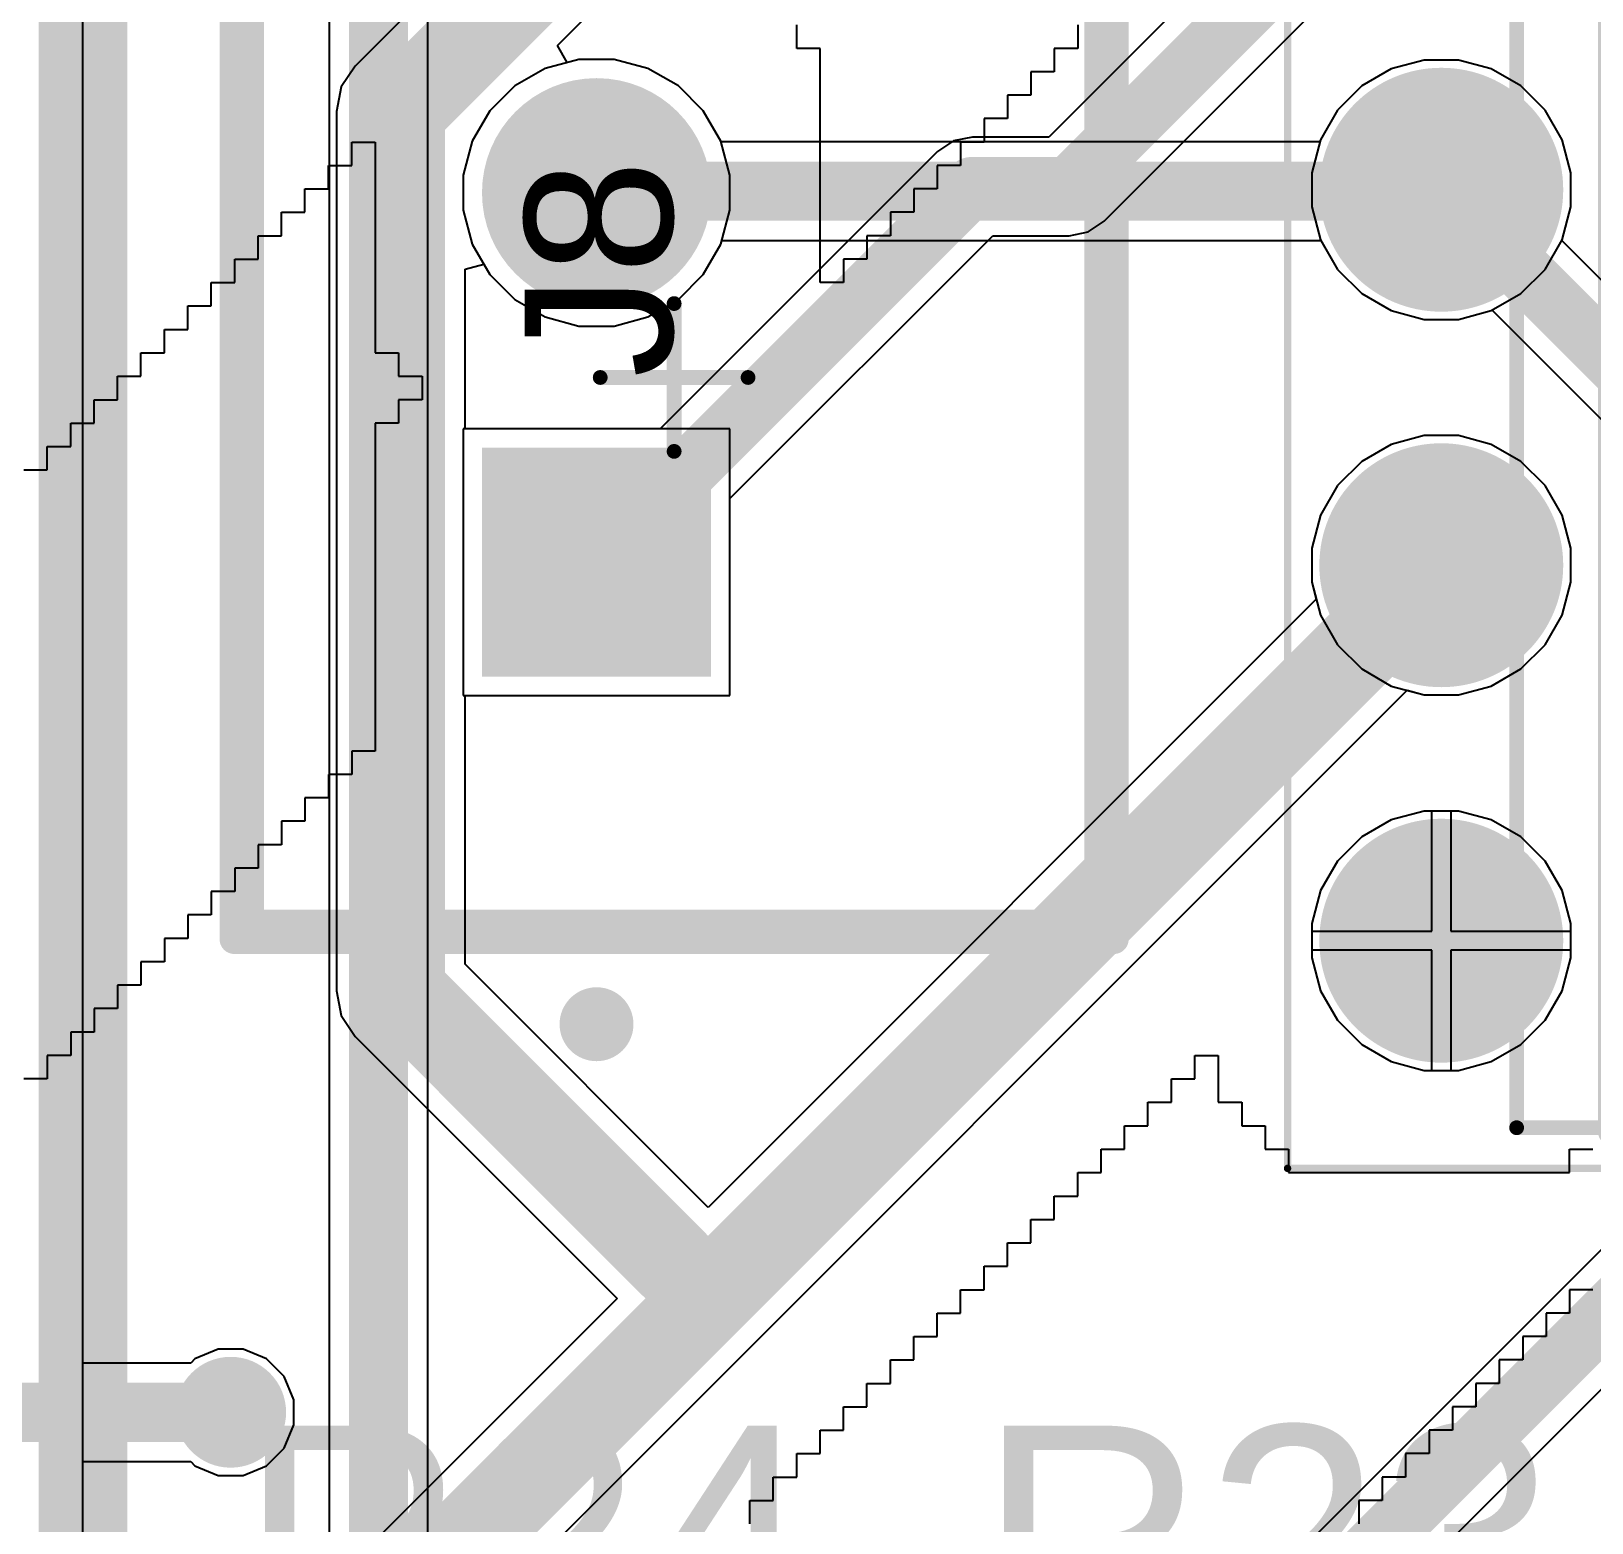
# Model space of a CAD drawing. Header units: inches. Extents: x 1.37 to 7.44, y 1.69 to 5.2.
# Drawn here: x 6.4823 to 6.898, y 3.9076 to 4.3048 of the extents above; entities that cross this region are included whole.
import ezdxf

# ---------------------------------------------------------------- set-up
doc = ezdxf.new("R2010")
doc.units = ezdxf.units.IN
doc.header["$MEASUREMENT"] = 0
for name, color, linetype in [('Bottom Layer', 5, 'Continuous'), ('Bottom Overlay', 54, 'Continuous'), ('Bottom Solder', 6, 'Continuous'), ('Mechanical 1', 6, 'Continuous'), ('Multi-Layer', 9, 'Continuous'), ('Pad Holes', 156, 'Continuous'), ('Top 3D Body', 56, 'Continuous'), ('Top Assembly', 56, 'Continuous'), ('Top Component Center', 56, 'Continuous'), ('Top Courtyard', 56, 'Continuous'), ('Top Layer', 1, 'Continuous'), ('Top Overlay', 2, 'Continuous'), ('Top Solder', 216, 'Continuous'), ('Via Holes', 16, 'Continuous')]:
    doc.layers.add(name, color=color, linetype=linetype)
doc.styles.add('Arial', font='', dxfattribs={"height": 0.2})
doc.styles.get('Arial').set_extended_font_data('Arial')

# ---------------------------------------------------------------- blocks, each defined once
blk = doc.blocks.new('P0008A_10')
at = {"layer": 'Bottom Layer'}
blk.add_hatch(color=5, dxfattribs=at).paths.add_polyline_path([(-0.17953, 0.17953), (-0.12047, 0.17953), (-0.12047, 0.12047), (-0.17953, 0.12047)])
h = blk.add_hatch(color=5, dxfattribs=at)
edge = h.paths.add_edge_path()
edge.add_arc((0.15, 0.15), 0.02953, 0, 360)
h = blk.add_hatch(color=5, dxfattribs=at)
edge = h.paths.add_edge_path()
edge.add_arc((-0.15, 0.05), 0.02953, 0, 360)
h = blk.add_hatch(color=5, dxfattribs=at)
edge = h.paths.add_edge_path()
edge.add_arc((0.15, 0.05), 0.02953, 0, 360)
h = blk.add_hatch(color=5, dxfattribs=at)
edge = h.paths.add_edge_path()
edge.add_arc((-0.15, -0.05), 0.02953, 0, 360)
h = blk.add_hatch(color=5, dxfattribs=at)
edge = h.paths.add_edge_path()
edge.add_arc((0.15, -0.05), 0.02953, 0, 360)
h = blk.add_hatch(color=5, dxfattribs=at)
edge = h.paths.add_edge_path()
edge.add_arc((-0.15, -0.15), 0.02953, 0, 360)
h = blk.add_hatch(color=5, dxfattribs=at)
edge = h.paths.add_edge_path()
edge.add_arc((0.15, -0.15), 0.02953, 0, 360)
at = {"layer": 'Bottom Solder'}
blk.add_hatch(color=6, dxfattribs=at).paths.add_polyline_path([(-0.18248, 0.18248), (-0.11752, 0.18248), (-0.11752, 0.11752), (-0.18248, 0.11752)])
h = blk.add_hatch(color=6, dxfattribs=at)
edge = h.paths.add_edge_path()
edge.add_arc((0.15, 0.15), 0.03248, 0, 360)
h = blk.add_hatch(color=6, dxfattribs=at)
edge = h.paths.add_edge_path()
edge.add_arc((-0.15, 0.05), 0.03248, 0, 360)
h = blk.add_hatch(color=6, dxfattribs=at)
edge = h.paths.add_edge_path()
edge.add_arc((0.15, 0.05), 0.03248, 0, 360)
h = blk.add_hatch(color=6, dxfattribs=at)
edge = h.paths.add_edge_path()
edge.add_arc((-0.15, -0.05), 0.03248, 0, 360)
h = blk.add_hatch(color=6, dxfattribs=at)
edge = h.paths.add_edge_path()
edge.add_arc((0.15, -0.05), 0.03248, 0, 360)
h = blk.add_hatch(color=6, dxfattribs=at)
edge = h.paths.add_edge_path()
edge.add_arc((-0.15, -0.15), 0.03248, 0, 360)
h = blk.add_hatch(color=6, dxfattribs=at)
edge = h.paths.add_edge_path()
edge.add_arc((0.15, -0.15), 0.03248, 0, 360)
at = {"layer": 'Multi-Layer'}
blk.add_hatch(color=9, dxfattribs=at).paths.add_polyline_path([(-0.17953, 0.17953), (-0.12047, 0.17953), (-0.12047, 0.12047), (-0.17953, 0.12047)])
h = blk.add_hatch(color=9, dxfattribs=at)
edge = h.paths.add_edge_path()
edge.add_arc((0.15, 0.15), 0.02953, 0, 360)
h = blk.add_hatch(color=9, dxfattribs=at)
edge = h.paths.add_edge_path()
edge.add_arc((-0.15, 0.05), 0.02953, 0, 360)
h = blk.add_hatch(color=9, dxfattribs=at)
edge = h.paths.add_edge_path()
edge.add_arc((0.15, 0.05), 0.02953, 0, 360)
h = blk.add_hatch(color=9, dxfattribs=at)
edge = h.paths.add_edge_path()
edge.add_arc((-0.15, -0.05), 0.02953, 0, 360)
h = blk.add_hatch(color=9, dxfattribs=at)
edge = h.paths.add_edge_path()
edge.add_arc((0.15, -0.05), 0.02953, 0, 360)
h = blk.add_hatch(color=9, dxfattribs=at)
edge = h.paths.add_edge_path()
edge.add_arc((-0.15, -0.15), 0.02953, 0, 360)
h = blk.add_hatch(color=9, dxfattribs=at)
edge = h.paths.add_edge_path()
edge.add_arc((0.15, -0.15), 0.02953, 0, 360)
at = {"layer": 'Pad Holes'}
h = blk.add_hatch(color=7, dxfattribs=at)
edge = h.paths.add_edge_path()
edge.add_arc((-0.15, 0.15), 0.01772, 0, 360)
h = blk.add_hatch(color=7, dxfattribs=at)
edge = h.paths.add_edge_path()
edge.add_arc((0.15, 0.15), 0.01772, 0, 360)
h = blk.add_hatch(color=7, dxfattribs=at)
edge = h.paths.add_edge_path()
edge.add_arc((-0.15, 0.05), 0.01772, 0, 360)
h = blk.add_hatch(color=7, dxfattribs=at)
edge = h.paths.add_edge_path()
edge.add_arc((0.15, 0.05), 0.01772, 0, 360)
h = blk.add_hatch(color=7, dxfattribs=at)
edge = h.paths.add_edge_path()
edge.add_arc((-0.15, -0.05), 0.01772, 0, 360)
h = blk.add_hatch(color=7, dxfattribs=at)
edge = h.paths.add_edge_path()
edge.add_arc((0.15, -0.05), 0.01772, 0, 360)
h = blk.add_hatch(color=7, dxfattribs=at)
edge = h.paths.add_edge_path()
edge.add_arc((-0.15, -0.15), 0.01772, 0, 360)
h = blk.add_hatch(color=7, dxfattribs=at)
edge = h.paths.add_edge_path()
edge.add_arc((0.15, -0.15), 0.01772, 0, 360)
at = {"layer": 'Top Layer'}
blk.add_hatch(color=1, dxfattribs=at).paths.add_polyline_path([(-0.17953, 0.17953), (-0.12047, 0.17953), (-0.12047, 0.12047), (-0.17953, 0.12047)])
h = blk.add_hatch(color=1, dxfattribs=at)
edge = h.paths.add_edge_path()
edge.add_arc((0.15, 0.15), 0.02953, 0, 360)
h = blk.add_hatch(color=1, dxfattribs=at)
edge = h.paths.add_edge_path()
edge.add_arc((-0.15, 0.05), 0.02953, 0, 360)
h = blk.add_hatch(color=1, dxfattribs=at)
edge = h.paths.add_edge_path()
edge.add_arc((0.15, 0.05), 0.02953, 0, 360)
h = blk.add_hatch(color=1, dxfattribs=at)
edge = h.paths.add_edge_path()
edge.add_arc((-0.15, -0.05), 0.02953, 0, 360)
h = blk.add_hatch(color=1, dxfattribs=at)
edge = h.paths.add_edge_path()
edge.add_arc((0.15, -0.05), 0.02953, 0, 360)
h = blk.add_hatch(color=1, dxfattribs=at)
edge = h.paths.add_edge_path()
edge.add_arc((-0.15, -0.15), 0.02953, 0, 360)
h = blk.add_hatch(color=1, dxfattribs=at)
edge = h.paths.add_edge_path()
edge.add_arc((0.15, -0.15), 0.02953, 0, 360)
at = {"layer": 'Top Solder'}
blk.add_hatch(color=216, dxfattribs=at).paths.add_polyline_path([(-0.18248, 0.18248), (-0.11752, 0.18248), (-0.11752, 0.11752), (-0.18248, 0.11752)])
h = blk.add_hatch(color=216, dxfattribs=at)
edge = h.paths.add_edge_path()
edge.add_arc((0.15, 0.15), 0.03248, 0, 360)
h = blk.add_hatch(color=216, dxfattribs=at)
edge = h.paths.add_edge_path()
edge.add_arc((-0.15, 0.05), 0.03248, 0, 360)
h = blk.add_hatch(color=216, dxfattribs=at)
edge = h.paths.add_edge_path()
edge.add_arc((0.15, 0.05), 0.03248, 0, 360)
h = blk.add_hatch(color=216, dxfattribs=at)
edge = h.paths.add_edge_path()
edge.add_arc((-0.15, -0.05), 0.03248, 0, 360)
h = blk.add_hatch(color=216, dxfattribs=at)
edge = h.paths.add_edge_path()
edge.add_arc((0.15, -0.05), 0.03248, 0, 360)
h = blk.add_hatch(color=216, dxfattribs=at)
edge = h.paths.add_edge_path()
edge.add_arc((-0.15, -0.15), 0.03248, 0, 360)
h = blk.add_hatch(color=216, dxfattribs=at)
edge = h.paths.add_edge_path()
edge.add_arc((0.15, -0.15), 0.03248, 0, 360)
at = {"layer": 'Top 3D Body'}
for points in [[(-0.12992, -0.1998, 0.00394, 0.00394, 0), (-0.12992, 0.1998, 0.00394, 0.00394, 0)], [(-0.12992, 0.1998, 0.00394, 0.00394, 0), (0.12992, 0.1998, 0.00394, 0.00394, 0)], [(0.12992, -0.1998, 0.00394, 0.00394, 0), (0.12992, 0.1998, 0.00394, 0.00394, 0)], [(-0.12992, -0.1998, 0.00394, 0.00394, 0), (0.12992, -0.1998, 0.00394, 0.00394, 0)]]:
    blk.add_lwpolyline(points, format="xyseb", dxfattribs=at)
for points in [[(-0.13091, 0.1998, 0.00197, 0.00197, 1), (-0.12894, 0.1998, 0.00197, 0.00197, 1)], [(-0.13091, 0.1998, 0.00197, 0.00197, 1), (-0.12894, 0.1998, 0.00197, 0.00197, 1)], [(0.12894, 0.1998, 0.00197, 0.00197, 1), (0.13091, 0.1998, 0.00197, 0.00197, 1)], [(0.12894, 0.1998, 0.00197, 0.00197, 1), (0.13091, 0.1998, 0.00197, 0.00197, 1)], [(-0.0748, 0.16437, 0.00394, 0.00394, 1), (-0.11417, 0.16437, 0.00394, 0.00394, 1)], [(-0.11516, 0.16437, 0.00197, 0.00197, 1), (-0.11319, 0.16437, 0.00197, 0.00197, 1)], [(-0.07579, 0.16437, 0.00197, 0.00197, 1), (-0.07382, 0.16437, 0.00197, 0.00197, 1)], [(-0.13091, -0.1998, 0.00197, 0.00197, 1), (-0.12894, -0.1998, 0.00197, 0.00197, 1)], [(-0.13091, -0.1998, 0.00197, 0.00197, 1), (-0.12894, -0.1998, 0.00197, 0.00197, 1)], [(0.12894, -0.1998, 0.00197, 0.00197, 1), (0.13091, -0.1998, 0.00197, 0.00197, 1)], [(0.12894, -0.1998, 0.00197, 0.00197, 1), (0.13091, -0.1998, 0.00197, 0.00197, 1)]]:
    blk.add_lwpolyline(points, format="xyseb", close=True, dxfattribs=at)
at = {"layer": 'Top Courtyard'}
for points in [[(-0.19094, -0.21063, 0.00197, 0.00197, 0), (-0.19094, 0.21063, 0.00197, 0.00197, 0)], [(-0.19094, 0.21063, 0.00197, 0.00197, 0), (0.19094, 0.21063, 0.00197, 0.00197, 0)], [(0.19094, -0.21063, 0.00197, 0.00197, 0), (0.19094, 0.21063, 0.00197, 0.00197, 0)], [(0, -0.01969, 0.00394, 0.00394, 0), (0, 0.01969, 0.00394, 0.00394, 0)], [(-0.01969, 0, 0.00394, 0.00394, 0), (0.01969, 0, 0.00394, 0.00394, 0)], [(-0.19094, -0.21063, 0.00197, 0.00197, 0), (0.19094, -0.21063, 0.00197, 0.00197, 0)]]:
    blk.add_lwpolyline(points, format="xyseb", dxfattribs=at)
for points in [[(-0.19144, 0.21063, 0.000984, 0.000984, 1), (-0.19045, 0.21063, 0.000984, 0.000984, 1)], [(-0.19144, 0.21063, 0.000984, 0.000984, 1), (-0.19045, 0.21063, 0.000984, 0.000984, 1)], [(0.19045, 0.21063, 0.000984, 0.000984, 1), (0.19144, 0.21063, 0.000984, 0.000984, 1)], [(0.19045, 0.21063, 0.000984, 0.000984, 1), (0.19144, 0.21063, 0.000984, 0.000984, 1)], [(-0.00098, 0.01969, 0.00197, 0.00197, 1), (0.00098, 0.01969, 0.00197, 0.00197, 1)], [(-0.02067, 0, 0.00197, 0.00197, 1), (-0.0187, 0, 0.00197, 0.00197, 1)], [(0.0187, 0, 0.00197, 0.00197, 1), (0.02067, 0, 0.00197, 0.00197, 1)], [(-0.00098, -0.01969, 0.00197, 0.00197, 1), (0.00098, -0.01969, 0.00197, 0.00197, 1)], [(-0.19144, -0.21063, 0.000984, 0.000984, 1), (-0.19045, -0.21063, 0.000984, 0.000984, 1)], [(-0.19144, -0.21063, 0.000984, 0.000984, 1), (-0.19045, -0.21063, 0.000984, 0.000984, 1)], [(0.19045, -0.21063, 0.000984, 0.000984, 1), (0.19144, -0.21063, 0.000984, 0.000984, 1)], [(0.19045, -0.21063, 0.000984, 0.000984, 1), (0.19144, -0.21063, 0.000984, 0.000984, 1)]]:
    blk.add_lwpolyline(points, format="xyseb", close=True, dxfattribs=at)
at = {"layer": 'Top Overlay'}
for points in [[(-0.14508, 0.20118, 0.00984, 0.00984, 1), (-0.15492, 0.20118, 0.00984, 0.00984, 1)], [(-0.15738, 0.20118, 0.00492, 0.00492, 1), (-0.15246, 0.20118, 0.00492, 0.00492, 1)], [(-0.14754, 0.20118, 0.00492, 0.00492, 1), (-0.14262, 0.20118, 0.00492, 0.00492, 1)], [(-0.1063, 0.20079, 0.00394, 0.00394, 1), (-0.10236, 0.20079, 0.00394, 0.00394, 1)], [(-0.1063, 0.20079, 0.00394, 0.00394, 1), (-0.10236, 0.20079, 0.00394, 0.00394, 1)], [(-0.02697, 0.20079, 0.00394, 0.00394, 1), (-0.02303, 0.20079, 0.00394, 0.00394, 1)], [(-0.02697, 0.20079, 0.00394, 0.00394, 1), (-0.02303, 0.20079, 0.00394, 0.00394, 1)], [(0.02303, 0.20079, 0.00394, 0.00394, 1), (0.02697, 0.20079, 0.00394, 0.00394, 1)], [(0.02303, 0.20079, 0.00394, 0.00394, 1), (0.02697, 0.20079, 0.00394, 0.00394, 1)], [(0.10236, 0.20079, 0.00394, 0.00394, 1), (0.1063, 0.20079, 0.00394, 0.00394, 1)], [(0.10236, 0.20079, 0.00394, 0.00394, 1), (0.1063, 0.20079, 0.00394, 0.00394, 1)], [(-0.05315, 0.16142, 0.02362, 0.02362, 1), (-0.07677, 0.16142, 0.02362, 0.02362, 1)], [(-0.08268, 0.16142, 0.01181, 0.01181, 1), (-0.07087, 0.16142, 0.01181, 0.01181, 1)], [(-0.05906, 0.16142, 0.01181, 0.01181, 1), (-0.04724, 0.16142, 0.01181, 0.01181, 1)], [(-0.1063, -0.20079, 0.00394, 0.00394, 1), (-0.10236, -0.20079, 0.00394, 0.00394, 1)], [(-0.1063, -0.20079, 0.00394, 0.00394, 1), (-0.10236, -0.20079, 0.00394, 0.00394, 1)], [(0.10236, -0.20079, 0.00394, 0.00394, 1), (0.1063, -0.20079, 0.00394, 0.00394, 1)], [(0.10236, -0.20079, 0.00394, 0.00394, 1), (0.1063, -0.20079, 0.00394, 0.00394, 1)]]:
    blk.add_lwpolyline(points, format="xyseb", close=True, dxfattribs=at)
for points in [[(-0.10433, -0.20079, 0.00787, 0.00787, 0), (-0.10433, 0.20079, 0.00787, 0.00787, 0)], [(-0.10433, 0.20079, 0.00787, 0.00787, 0), (-0.025, 0.20079, 0.00787, 0.00787, 0)], [(0.025, 0.20079, 0.00787, 0.00787, -1), (-0.025, 0.20079, 0.00787, 0.00787, 0)], [(0.025, 0.20079, 0.00787, 0.00787, 0), (0.10433, 0.20079, 0.00787, 0.00787, 0)], [(0.10433, -0.20079, 0.00787, 0.00787, 0), (0.10433, 0.20079, 0.00787, 0.00787, 0)], [(-0.10433, -0.20079, 0.00787, 0.00787, 0), (0.10433, -0.20079, 0.00787, 0.00787, 0)]]:
    blk.add_lwpolyline(points, format="xyseb", dxfattribs=at)
at = {"layer": 'Mechanical 1', "style": 'Arial'}
blk.add_text('U9', height=0.04, dxfattribs=at).set_placement((-0.06, -0.02))
blk = doc.blocks.new('FP_B2B_XH_A_LF_SN_MFG_21')
at = {"layer": 'Bottom Layer'}
blk.add_hatch(color=5, dxfattribs=at).paths.add_polyline_path([(-0.07972, 0.05118), (-0.0187, 0.05118), (-0.0187, -0.00984), (-0.07972, -0.00984)])
h = blk.add_hatch(color=5, dxfattribs=at)
edge = h.paths.add_edge_path()
edge.add_arc((0.04921, 0.02067), 0.03051, 0, 360)
at = {"layer": 'Bottom Solder'}
blk.add_hatch(color=6, dxfattribs=at).paths.add_polyline_path([(-0.07972, 0.05118), (-0.0187, 0.05118), (-0.0187, -0.00984), (-0.07972, -0.00984)])
h = blk.add_hatch(color=6, dxfattribs=at)
edge = h.paths.add_edge_path()
edge.add_arc((0.04921, 0.02067), 0.03051, 0, 360)
at = {"layer": 'Multi-Layer'}
blk.add_hatch(color=9, dxfattribs=at).paths.add_polyline_path([(-0.07972, 0.05118), (-0.0187, 0.05118), (-0.0187, -0.00984), (-0.07972, -0.00984)])
h = blk.add_hatch(color=9, dxfattribs=at)
edge = h.paths.add_edge_path()
edge.add_arc((0.04921, 0.02067), 0.03051, 0, 360)
at = {"layer": 'Pad Holes'}
h = blk.add_hatch(color=7, dxfattribs=at)
edge = h.paths.add_edge_path()
edge.add_arc((-0.04921, 0.02067), 0.01969, 0, 360)
h = blk.add_hatch(color=7, dxfattribs=at)
edge = h.paths.add_edge_path()
edge.add_arc((0.04921, 0.02067), 0.01969, 0, 360)
at = {"layer": 'Top Layer'}
blk.add_hatch(color=1, dxfattribs=at).paths.add_polyline_path([(-0.07972, 0.05118), (-0.0187, 0.05118), (-0.0187, -0.00984), (-0.07972, -0.00984)])
h = blk.add_hatch(color=1, dxfattribs=at)
edge = h.paths.add_edge_path()
edge.add_arc((0.04921, 0.02067), 0.03051, 0, 360)
at = {"layer": 'Top Solder'}
blk.add_hatch(color=216, dxfattribs=at).paths.add_polyline_path([(-0.07972, 0.05118), (-0.0187, 0.05118), (-0.0187, -0.00984), (-0.07972, -0.00984)])
h = blk.add_hatch(color=216, dxfattribs=at)
edge = h.paths.add_edge_path()
edge.add_arc((0.04921, 0.02067), 0.03051, 0, 360)
at = {"layer": 'Top 3D Body'}
for points in [[(-0.14567, 0.11319, 0.00787, 0.00787, 0), (-0.14567, -0.11319, 0.00787, 0.00787, 0)], [(-0.14567, 0.11319, 0.00787, 0.00787, 0), (0.14567, 0.11319, 0.00787, 0.00787, 0)], [(0.14567, 0.11319, 0.00787, 0.00787, 0), (0.14567, -0.11319, 0.00787, 0.00787, 0)], [(-0.14567, -0.11319, 0.00787, 0.00787, 0), (0.14567, -0.11319, 0.00787, 0.00787, 0)]]:
    blk.add_lwpolyline(points, format="xyseb", dxfattribs=at)
for points in [[(-0.14764, 0.11319, 0.00394, 0.00394, 1), (-0.1437, 0.11319, 0.00394, 0.00394, 1)], [(-0.14764, 0.11319, 0.00394, 0.00394, 1), (-0.1437, 0.11319, 0.00394, 0.00394, 1)], [(0.1437, 0.11319, 0.00394, 0.00394, 1), (0.14764, 0.11319, 0.00394, 0.00394, 1)], [(0.1437, 0.11319, 0.00394, 0.00394, 1), (0.14764, 0.11319, 0.00394, 0.00394, 1)], [(-0.14764, -0.11319, 0.00394, 0.00394, 1), (-0.1437, -0.11319, 0.00394, 0.00394, 1)], [(-0.14764, -0.11319, 0.00394, 0.00394, 1), (-0.1437, -0.11319, 0.00394, 0.00394, 1)], [(0.1437, -0.11319, 0.00394, 0.00394, 1), (0.14764, -0.11319, 0.00394, 0.00394, 1)], [(0.1437, -0.11319, 0.00394, 0.00394, 1), (0.14764, -0.11319, 0.00394, 0.00394, 1)]]:
    blk.add_lwpolyline(points, format="xyseb", close=True, dxfattribs=at)
at = {"layer": 'Top Assembly'}
for points in [[(-0.14961, 0.11713, 0.00787, 0.00787, 0), (-0.14961, -0.11713, 0.00787, 0.00787, 0)], [(-0.14961, 0.11713, 0.00787, 0.00787, 0), (0.14961, 0.11713, 0.00787, 0.00787, 0)], [(0.14961, 0.11713, 0.00787, 0.00787, 0), (0.14961, -0.11713, 0.00787, 0.00787, 0)], [(-0.14961, -0.11713, 0.00787, 0.00787, 0), (0.14961, -0.11713, 0.00787, 0.00787, 0)]]:
    blk.add_lwpolyline(points, format="xyseb", dxfattribs=at)
for points in [[(-0.15157, 0.11713, 0.00394, 0.00394, 1), (-0.14764, 0.11713, 0.00394, 0.00394, 1)], [(-0.15157, 0.11713, 0.00394, 0.00394, 1), (-0.14764, 0.11713, 0.00394, 0.00394, 1)], [(0.14764, 0.11713, 0.00394, 0.00394, 1), (0.15157, 0.11713, 0.00394, 0.00394, 1)], [(0.14764, 0.11713, 0.00394, 0.00394, 1), (0.15157, 0.11713, 0.00394, 0.00394, 1)], [(-0.15157, -0.11713, 0.00394, 0.00394, 1), (-0.14764, -0.11713, 0.00394, 0.00394, 1)], [(-0.15157, -0.11713, 0.00394, 0.00394, 1), (-0.14764, -0.11713, 0.00394, 0.00394, 1)], [(0.14764, -0.11713, 0.00394, 0.00394, 1), (0.15157, -0.11713, 0.00394, 0.00394, 1)], [(0.14764, -0.11713, 0.00394, 0.00394, 1), (0.15157, -0.11713, 0.00394, 0.00394, 1)]]:
    blk.add_lwpolyline(points, format="xyseb", close=True, dxfattribs=at)
at = {"layer": 'Top Component Center'}
for points in [[(0, 0.01969, 0.00394, 0.00394, 0), (0, -0.01969, 0.00394, 0.00394, 0)], [(-0.01969, 0, 0.00394, 0.00394, 0), (0.01969, 0, 0.00394, 0.00394, 0)]]:
    blk.add_lwpolyline(points, format="xyseb", dxfattribs=at)
for points in [[(-0.00098, 0.01969, 0.00197, 0.00197, 1), (0.00098, 0.01969, 0.00197, 0.00197, 1)], [(-0.02067, 0, 0.00197, 0.00197, 1), (-0.0187, 0, 0.00197, 0.00197, 1)], [(0.0187, 0, 0.00197, 0.00197, 1), (0.02067, 0, 0.00197, 0.00197, 1)], [(-0.00098, -0.01969, 0.00197, 0.00197, 1), (0.00098, -0.01969, 0.00197, 0.00197, 1)]]:
    blk.add_lwpolyline(points, format="xyseb", close=True, dxfattribs=at)
at = {"layer": 'Top Courtyard'}
for points in [[(-0.14961, 0.11713, 0.00787, 0.00787, 0), (-0.14961, -0.11713, 0.00787, 0.00787, 0)], [(-0.14961, 0.11713, 0.00787, 0.00787, 0), (0.14961, 0.11713, 0.00787, 0.00787, 0)], [(0.14961, 0.11713, 0.00787, 0.00787, 0), (0.14961, -0.11713, 0.00787, 0.00787, 0)], [(-0.14961, -0.11713, 0.00787, 0.00787, 0), (0.14961, -0.11713, 0.00787, 0.00787, 0)]]:
    blk.add_lwpolyline(points, format="xyseb", dxfattribs=at)
for points in [[(-0.15157, 0.11713, 0.00394, 0.00394, 1), (-0.14764, 0.11713, 0.00394, 0.00394, 1)], [(-0.15157, 0.11713, 0.00394, 0.00394, 1), (-0.14764, 0.11713, 0.00394, 0.00394, 1)], [(0.14764, 0.11713, 0.00394, 0.00394, 1), (0.15157, 0.11713, 0.00394, 0.00394, 1)], [(0.14764, 0.11713, 0.00394, 0.00394, 1), (0.15157, 0.11713, 0.00394, 0.00394, 1)], [(-0.15157, -0.11713, 0.00394, 0.00394, 1), (-0.14764, -0.11713, 0.00394, 0.00394, 1)], [(-0.15157, -0.11713, 0.00394, 0.00394, 1), (-0.14764, -0.11713, 0.00394, 0.00394, 1)], [(0.14764, -0.11713, 0.00394, 0.00394, 1), (0.15157, -0.11713, 0.00394, 0.00394, 1)], [(0.14764, -0.11713, 0.00394, 0.00394, 1), (0.15157, -0.11713, 0.00394, 0.00394, 1)]]:
    blk.add_lwpolyline(points, format="xyseb", close=True, dxfattribs=at)
at = {"layer": 'Top Overlay'}
for points in [[(-0.14567, 0.11319, 0.00787, 0.00787, 0), (-0.14567, -0.11319, 0.00787, 0.00787, 0)], [(-0.14567, 0.11319, 0.00787, 0.00787, 0), (0.14567, 0.11319, 0.00787, 0.00787, 0)], [(0.14567, 0.11319, 0.00787, 0.00787, 0), (0.14567, -0.11319, 0.00787, 0.00787, 0)], [(-0.14567, -0.11319, 0.00787, 0.00787, 0), (0.14567, -0.11319, 0.00787, 0.00787, 0)]]:
    blk.add_lwpolyline(points, format="xyseb", dxfattribs=at)
for points in [[(-0.14764, 0.11319, 0.00394, 0.00394, 1), (-0.1437, 0.11319, 0.00394, 0.00394, 1)], [(-0.14764, 0.11319, 0.00394, 0.00394, 1), (-0.1437, 0.11319, 0.00394, 0.00394, 1)], [(0.1437, 0.11319, 0.00394, 0.00394, 1), (0.14764, 0.11319, 0.00394, 0.00394, 1)], [(0.1437, 0.11319, 0.00394, 0.00394, 1), (0.14764, 0.11319, 0.00394, 0.00394, 1)], [(-0.16732, 0.02067, 0.00984, 0.00984, 1), (-0.17717, 0.02067, 0.00984, 0.00984, 1)], [(-0.17963, 0.02067, 0.00492, 0.00492, 1), (-0.1747, 0.02067, 0.00492, 0.00492, 1)], [(-0.16978, 0.02067, 0.00492, 0.00492, 1), (-0.16486, 0.02067, 0.00492, 0.00492, 1)], [(-0.14764, -0.11319, 0.00394, 0.00394, 1), (-0.1437, -0.11319, 0.00394, 0.00394, 1)], [(-0.14764, -0.11319, 0.00394, 0.00394, 1), (-0.1437, -0.11319, 0.00394, 0.00394, 1)], [(0.1437, -0.11319, 0.00394, 0.00394, 1), (0.14764, -0.11319, 0.00394, 0.00394, 1)], [(0.1437, -0.11319, 0.00394, 0.00394, 1), (0.14764, -0.11319, 0.00394, 0.00394, 1)]]:
    blk.add_lwpolyline(points, format="xyseb", close=True, dxfattribs=at)
at = {"layer": 'Top Assembly', "style": 'Arial'}
blk.add_text('J8', height=0.03937, dxfattribs=at).set_placement((-0.00007, 0.00044))

msp = doc.modelspace()

# ---------------------------------------------------------------- hatches: boundary and pattern name
at = {"layer": 'Bottom Layer'}
h = msp.add_hatch(color=5, dxfattribs=at)
edge = h.paths.add_edge_path()
edge.add_arc((6.53543, 3.93701), 0.01181, 0, 360)
at = {"layer": 'Bottom Solder'}
h = msp.add_hatch(color=6, dxfattribs=at)
edge = h.paths.add_edge_path()
edge.add_arc((6.53543, 3.93701), 0.01476, 0, 360)
at = {"layer": 'Top Layer'}
h = msp.add_hatch(color=1, dxfattribs=at)
edge = h.paths.add_edge_path()
edge.add_arc((6.53543, 3.93701), 0.01181, 0, 360)
at = {"layer": 'Top Solder'}
h = msp.add_hatch(color=216, dxfattribs=at)
edge = h.paths.add_edge_path()
edge.add_arc((6.53543, 3.93701), 0.01476, 0, 360)
at = {"layer": 'Via Holes'}
h = msp.add_hatch(color=7, dxfattribs=at)
edge = h.paths.add_edge_path()
edge.add_arc((6.53543, 3.93701), 0.00591, 0, 360)

# ---------------------------------------------------------------- linework, layer by layer
at = {"layer": 'Bottom Layer'}
for p, q in [((6.49606, 3.95013), (6.49606, 5.06561)), ((6.56168, 4.6063), (6.56168, 3.83836)), ((6.58793, 3.83514), (6.58793, 4.60086)), ((6.61917, 4.2949), (6.61107, 4.29023)), ((6.6282, 4.29732), (6.61917, 4.2949)), ((6.63755, 4.29732), (6.6282, 4.29732)), ((6.64658, 4.2949), (6.63755, 4.29732)), ((6.65468, 4.29023), (6.64658, 4.2949)), ((6.84455, 4.29477), (6.83667, 4.29023)), ((6.85333, 4.29713), (6.84455, 4.29477)), ((6.86242, 4.29713), (6.85333, 4.29713)), ((6.8712, 4.29477), (6.86242, 4.29713)), ((6.87907, 4.29023), (6.8712, 4.29477)), ((6.61107, 4.29023), (6.60446, 4.28362)), ((6.66129, 4.28362), (6.65468, 4.29023)), ((6.83667, 4.29023), (6.83025, 4.2838)), ((6.8855, 4.2838), (6.87907, 4.29023)), ((6.60446, 4.28362), (6.59978, 4.27552)), ((6.66597, 4.27552), (6.66129, 4.28362)), ((6.83025, 4.2838), (6.8257, 4.27593)), ((6.89005, 4.27593), (6.8855, 4.2838)), ((6.59978, 4.27552), (6.59736, 4.26649)), ((6.66602, 4.27533), (6.66597, 4.27552)), ((6.82554, 4.27533), (6.66602, 4.27533)), ((6.8257, 4.27593), (6.82554, 4.27533)), ((6.8924, 4.26714), (6.89005, 4.27593)), ((6.59736, 4.26649), (6.59736, 4.25714)), ((6.8924, 4.25805), (6.8924, 4.26714)), ((6.59736, 4.25714), (6.59978, 4.2481)), ((6.89005, 4.24927), (6.8924, 4.25805)), ((6.59978, 4.2481), (6.60446, 4.24001)), ((6.66129, 4.24001), (6.66597, 4.2481)), ((6.66597, 4.2481), (6.66623, 4.24908)), ((6.66623, 4.24908), (6.82581, 4.24908)), ((6.82581, 4.24908), (6.83025, 4.2414)), ((6.88994, 4.24909), (6.89005, 4.24927)), ((7.21401, 3.92503), (6.88994, 4.24909)), ((6.60446, 4.24001), (6.61107, 4.23339)), ((6.65468, 4.23339), (6.66129, 4.24001)), ((6.83025, 4.2414), (6.83667, 4.23497)), ((6.61107, 4.23339), (6.61917, 4.22872)), ((6.64658, 4.22872), (6.65468, 4.23339)), ((6.83667, 4.23497), (6.84455, 4.23042)), ((6.61917, 4.22872), (6.6282, 4.2263)), ((6.63755, 4.2263), (6.64658, 4.22872)), ((6.84455, 4.23042), (6.85333, 4.22807)), ((6.85333, 4.22807), (6.86242, 4.22807)), ((6.86242, 4.22807), (6.8712, 4.23042)), ((6.8712, 4.23042), (6.87138, 4.23053)), ((6.87138, 4.23053), (7.1916, 3.91031)), ((6.6282, 4.2263), (6.63755, 4.2263)), ((6.66839, 4.1989), (6.59736, 4.1989)), ((6.59736, 4.1989), (6.59736, 4.12787)), ((6.66839, 4.12787), (6.66839, 4.1989)), ((6.84455, 4.19477), (6.83667, 4.19023)), ((6.85333, 4.19713), (6.84455, 4.19477)), ((6.86242, 4.19713), (6.85333, 4.19713)), ((6.8712, 4.19477), (6.86242, 4.19713)), ((6.87907, 4.19023), (6.8712, 4.19477)), ((6.83667, 4.19023), (6.83025, 4.1838)), ((6.8855, 4.1838), (6.87907, 4.19023)), ((6.83025, 4.1838), (6.8257, 4.17593)), ((6.89005, 4.17593), (6.8855, 4.1838)), ((6.8257, 4.17593), (6.82335, 4.16714)), ((6.8924, 4.16714), (6.89005, 4.17593)), ((6.82335, 4.16714), (6.82335, 4.15805)), ((6.8924, 4.15805), (6.8924, 4.16714)), ((6.82335, 4.15805), (6.8257, 4.14927)), ((6.89005, 4.14927), (6.8924, 4.15805)), ((6.8257, 4.14927), (6.83025, 4.1414)), ((6.8855, 4.1414), (6.89005, 4.14927)), ((6.83025, 4.1414), (6.83667, 4.13497)), ((6.87907, 4.13497), (6.8855, 4.1414)), ((6.83667, 4.13497), (6.84455, 4.13042)), ((6.8712, 4.13042), (6.87907, 4.13497)), ((6.59736, 4.12787), (6.66839, 4.12787)), ((6.84455, 4.13042), (6.85333, 4.12807)), ((6.85333, 4.12807), (6.86242, 4.12807)), ((6.86242, 4.12807), (6.8712, 4.13042)), ((6.84455, 4.09477), (6.83667, 4.09023)), ((6.85333, 4.09713), (6.84455, 4.09477)), ((6.85537, 4.09713), (6.85333, 4.09713)), ((6.85537, 4.0651), (6.85537, 4.09713)), ((6.86242, 4.09713), (6.86037, 4.09713)), ((6.86037, 4.09713), (6.86037, 4.0651)), ((6.8712, 4.09477), (6.86242, 4.09713)), ((6.87907, 4.09023), (6.8712, 4.09477)), ((6.83667, 4.09023), (6.83025, 4.0838)), ((6.8855, 4.0838), (6.87907, 4.09023)), ((6.83025, 4.0838), (6.8257, 4.07593)), ((6.89005, 4.07593), (6.8855, 4.0838)), ((6.8257, 4.07593), (6.82335, 4.06714)), ((6.8924, 4.06714), (6.89005, 4.07593)), ((6.82335, 4.06714), (6.82335, 4.0651)), ((6.8924, 4.0651), (6.8924, 4.06714)), ((6.82335, 4.0651), (6.85537, 4.0651)), ((6.86037, 4.0651), (6.8924, 4.0651)), ((6.85537, 4.0601), (6.82335, 4.0601)), ((6.82335, 4.0601), (6.82335, 4.05805)), ((6.82335, 4.05805), (6.8257, 4.04927)), ((6.85537, 4.02807), (6.85537, 4.0601)), ((6.8924, 4.0601), (6.86037, 4.0601)), ((6.86037, 4.0601), (6.86037, 4.02807)), ((6.89005, 4.04927), (6.8924, 4.05805)), ((6.8924, 4.05805), (6.8924, 4.0601)), ((6.8257, 4.04927), (6.83025, 4.0414)), ((6.8855, 4.0414), (6.89005, 4.04927)), ((6.83025, 4.0414), (6.83667, 4.03497)), ((6.87907, 4.03497), (6.8855, 4.0414)), ((6.83667, 4.03497), (6.84455, 4.03042)), ((6.8712, 4.03042), (6.87907, 4.03497)), ((6.84455, 4.03042), (6.85333, 4.02807)), ((6.85333, 4.02807), (6.85537, 4.02807)), ((6.86037, 4.02807), (6.86242, 4.02807)), ((6.86242, 4.02807), (6.8712, 4.03042)), ((6.53209, 3.95382), (6.52591, 3.95126)), ((6.53878, 3.95382), (6.53209, 3.95382)), ((6.54496, 3.95126), (6.53878, 3.95382)), ((6.52479, 3.95013), (6.49606, 3.95013)), ((6.52591, 3.95126), (6.52479, 3.95013)), ((6.54968, 3.94653), (6.54496, 3.95126)), ((6.55224, 3.94035), (6.54968, 3.94653)), ((6.55224, 3.93366), (6.55224, 3.94035)), ((6.54968, 3.92749), (6.55224, 3.93366)), ((6.49606, 2.12598), (6.49606, 3.92388)), ((6.49606, 3.92388), (6.52479, 3.92388)), ((6.52479, 3.92388), (6.52591, 3.92276)), ((6.54496, 3.92276), (6.54968, 3.92749)), ((6.52591, 3.92276), (6.53209, 3.9202)), ((6.53209, 3.9202), (6.53878, 3.9202)), ((6.53878, 3.9202), (6.54496, 3.92276))]:
    msp.add_line(p, q, dxfattribs=at)
for points in [[(6.5748, 3.83292, 0.01575, 0.01575, 0), (6.5748, 4.6063, 0.01575, 0.01575, 0)], [(6.63287, 4.26181, 0.01575, 0.01575, 0), (6.63327, 4.2622, 0.01575, 0.01575, 0)], [(6.63327, 4.2622, 0.01575, 0.01575, 0), (6.85748, 4.2622, 0.01575, 0.01575, 0)], [(6.85748, 4.2622, 0.01575, 0.01575, 0), (6.85787, 4.2626, 0.01575, 0.01575, 0)], [(6.85787, 4.2626, 0.01575, 0.01575, 0), (7.20472, 3.91575, 0.01575, 0.01575, 0)], [(6.10236, 3.93701, 0.01575, 0.01575, 0), (6.53543, 3.93701, 0.01575, 0.01575, 0)]]:
    msp.add_lwpolyline(points, format="xyseb", dxfattribs=at)
for points in [[(6.62894, 4.26181, 0.00787, 0.00787, 1), (6.63681, 4.26181, 0.00787, 0.00787, 1)], [(6.62933, 4.2622, 0.00787, 0.00787, 1), (6.6372, 4.2622, 0.00787, 0.00787, 1)], [(6.62933, 4.2622, 0.00787, 0.00787, 1), (6.6372, 4.2622, 0.00787, 0.00787, 1)], [(6.85354, 4.2622, 0.00787, 0.00787, 1), (6.86142, 4.2622, 0.00787, 0.00787, 1)], [(6.85354, 4.2622, 0.00787, 0.00787, 1), (6.86142, 4.2622, 0.00787, 0.00787, 1)], [(6.85394, 4.2626, 0.00787, 0.00787, 1), (6.86181, 4.2626, 0.00787, 0.00787, 1)], [(6.85394, 4.2626, 0.00787, 0.00787, 1), (6.86181, 4.2626, 0.00787, 0.00787, 1)], [(6.5315, 3.93701, 0.00787, 0.00787, 1), (6.53937, 3.93701, 0.00787, 0.00787, 1)]]:
    msp.add_lwpolyline(points, format="xyseb", close=True, dxfattribs=at)
at = {"layer": 'Bottom Overlay'}
for p, q in [((6.68619, 4.30025), (6.68619, 4.30649)), ((6.76104, 4.30649), (6.76104, 4.30025)), ((6.69243, 4.30025), (6.68619, 4.30025)), ((6.69243, 4.23787), (6.69243, 4.30025)), ((6.76104, 4.30025), (6.7548, 4.30025)), ((6.7548, 4.30025), (6.7548, 4.29401)), ((6.7548, 4.29401), (6.74857, 4.29401)), ((6.74857, 4.29401), (6.74857, 4.28777)), ((6.74857, 4.28777), (6.74233, 4.28777)), ((6.74233, 4.28777), (6.74233, 4.28154)), ((6.74233, 4.28154), (6.73609, 4.28154)), ((6.73609, 4.28154), (6.73609, 4.2753)), ((6.56767, 4.26906), (6.56767, 4.2753)), ((6.56767, 4.2753), (6.57391, 4.2753)), ((6.57391, 4.2753), (6.57391, 4.21916)), ((6.73609, 4.2753), (6.72985, 4.2753)), ((6.72985, 4.2753), (6.72985, 4.26906)), ((6.56144, 4.26282), (6.56144, 4.26906)), ((6.56144, 4.26906), (6.56767, 4.26906)), ((6.72985, 4.26906), (6.72362, 4.26906)), ((6.72362, 4.26906), (6.72362, 4.26282)), ((6.5552, 4.25659), (6.5552, 4.26282)), ((6.5552, 4.26282), (6.56144, 4.26282)), ((6.72362, 4.26282), (6.71738, 4.26282)), ((6.71738, 4.26282), (6.71738, 4.25659)), ((6.54896, 4.25035), (6.54896, 4.25659)), ((6.54896, 4.25659), (6.5552, 4.25659)), ((6.71738, 4.25659), (6.71114, 4.25659)), ((6.71114, 4.25659), (6.71114, 4.25035)), ((6.54272, 4.24411), (6.54272, 4.25035)), ((6.54272, 4.25035), (6.54896, 4.25035)), ((6.71114, 4.25035), (6.7049, 4.25035)), ((6.7049, 4.25035), (6.7049, 4.24411)), ((6.53649, 4.23787), (6.53649, 4.24411)), ((6.53649, 4.24411), (6.54272, 4.24411)), ((6.7049, 4.24411), (6.69867, 4.24411)), ((6.69867, 4.24411), (6.69867, 4.23787)), ((6.53025, 4.23164), (6.53025, 4.23787)), ((6.53025, 4.23787), (6.53649, 4.23787)), ((6.69867, 4.23787), (6.69243, 4.23787)), ((6.52401, 4.2254), (6.52401, 4.23164)), ((6.52401, 4.23164), (6.53025, 4.23164)), ((6.51777, 4.21916), (6.51777, 4.2254)), ((6.51777, 4.2254), (6.52401, 4.2254)), ((6.51154, 4.21292), (6.51154, 4.21916)), ((6.51154, 4.21916), (6.51777, 4.21916)), ((6.57391, 4.21916), (6.58015, 4.21916)), ((6.58015, 4.21916), (6.58015, 4.21292)), ((6.5053, 4.20668), (6.5053, 4.21292)), ((6.5053, 4.21292), (6.51154, 4.21292)), ((6.58015, 4.21292), (6.58639, 4.21292)), ((6.58639, 4.21292), (6.58639, 4.20668)), ((6.49906, 4.20045), (6.49906, 4.20668)), ((6.49906, 4.20668), (6.5053, 4.20668)), ((6.58639, 4.20668), (6.58015, 4.20668)), ((6.58015, 4.20668), (6.58015, 4.20045)), ((6.49282, 4.19421), (6.49282, 4.20045)), ((6.49282, 4.20045), (6.49906, 4.20045)), ((6.57391, 4.20045), (6.57391, 4.19421)), ((6.58015, 4.20045), (6.57391, 4.20045)), ((6.48658, 4.18797), (6.48658, 4.19421)), ((6.48658, 4.19421), (6.49282, 4.19421)), ((6.57391, 4.19421), (6.57391, 4.11312)), ((6.48035, 4.18797), (6.48658, 4.18797)), ((6.57391, 4.11312), (6.56767, 4.11312)), ((6.56767, 4.11312), (6.56767, 4.10688)), ((6.56767, 4.10688), (6.56144, 4.10688)), ((6.56144, 4.10688), (6.56144, 4.10064)), ((6.56144, 4.10064), (6.5552, 4.10064)), ((6.5552, 4.10064), (6.5552, 4.09441)), ((6.5552, 4.09441), (6.54896, 4.09441)), ((6.54896, 4.09441), (6.54896, 4.08817)), ((6.54896, 4.08817), (6.54272, 4.08817)), ((6.54272, 4.08817), (6.54272, 4.08193)), ((6.54272, 4.08193), (6.53649, 4.08193)), ((6.53649, 4.08193), (6.53649, 4.07569)), ((6.53649, 4.07569), (6.53025, 4.07569)), ((6.53025, 4.07569), (6.53025, 4.06946)), ((6.53025, 4.06946), (6.52401, 4.06946)), ((6.52401, 4.06946), (6.52401, 4.06322)), ((6.52401, 4.06322), (6.51777, 4.06322)), ((6.51777, 4.06322), (6.51777, 4.05698)), ((6.51777, 4.05698), (6.51154, 4.05698)), ((6.51154, 4.05698), (6.51154, 4.05074)), ((6.51154, 4.05074), (6.5053, 4.05074)), ((6.5053, 4.05074), (6.5053, 4.04451)), ((6.5053, 4.04451), (6.49906, 4.04451)), ((6.49906, 4.04451), (6.49906, 4.03827)), ((6.49906, 4.03827), (6.49282, 4.03827)), ((6.49282, 4.03827), (6.49282, 4.03203)), ((6.49282, 4.03203), (6.48658, 4.03203)), ((6.48658, 4.03203), (6.48658, 4.02579)), ((6.79223, 4.02579), (6.79223, 4.03203)), ((6.79223, 4.03203), (6.79847, 4.03203)), ((6.79847, 4.03203), (6.79847, 4.01956)), ((6.48658, 4.02579), (6.48035, 4.02579)), ((6.78599, 4.01956), (6.78599, 4.02579)), ((6.78599, 4.02579), (6.79223, 4.02579)), ((6.77975, 4.01332), (6.77975, 4.01956)), ((6.77975, 4.01956), (6.78599, 4.01956)), ((6.79847, 4.01956), (6.80471, 4.01956)), ((6.80471, 4.01956), (6.80471, 4.01332)), ((6.77352, 4.00708), (6.77352, 4.01332)), ((6.77352, 4.01332), (6.77975, 4.01332)), ((6.80471, 4.01332), (6.81094, 4.01332)), ((6.81094, 4.01332), (6.81094, 4.00708)), ((6.76728, 4.00084), (6.76728, 4.00708)), ((6.76728, 4.00708), (6.77352, 4.00708)), ((6.81094, 4.00708), (6.81718, 4.00708)), ((6.81718, 4.00708), (6.81718, 4.00084)), ((6.89203, 4.00084), (6.89203, 4.00708)), ((6.89203, 4.00708), (6.89827, 4.00708)), ((6.76104, 3.9946), (6.76104, 4.00084)), ((6.76104, 4.00084), (6.76728, 4.00084)), ((6.81718, 4.00084), (6.89203, 4.00084)), ((6.7548, 3.98837), (6.7548, 3.9946)), ((6.7548, 3.9946), (6.76104, 3.9946)), ((6.74857, 3.98213), (6.74857, 3.98837)), ((6.74857, 3.98837), (6.7548, 3.98837)), ((6.74233, 3.97589), (6.74233, 3.98213)), ((6.74233, 3.98213), (6.74857, 3.98213)), ((6.73609, 3.96965), (6.73609, 3.97589)), ((6.73609, 3.97589), (6.74233, 3.97589)), ((6.72985, 3.96342), (6.72985, 3.96965)), ((6.72985, 3.96965), (6.73609, 3.96965)), ((6.89827, 3.96965), (6.89203, 3.96965)), ((6.89203, 3.96965), (6.89203, 3.96342)), ((6.72362, 3.95718), (6.72362, 3.96342)), ((6.72362, 3.96342), (6.72985, 3.96342)), ((6.89203, 3.96342), (6.88579, 3.96342)), ((6.88579, 3.96342), (6.88579, 3.95718)), ((6.71738, 3.95094), (6.71738, 3.95718)), ((6.71738, 3.95718), (6.72362, 3.95718)), ((6.88579, 3.95718), (6.87956, 3.95718)), ((6.87956, 3.95718), (6.87956, 3.95094)), ((6.71114, 3.9447), (6.71114, 3.95094)), ((6.71114, 3.95094), (6.71738, 3.95094)), ((6.87956, 3.95094), (6.87332, 3.95094)), ((6.87332, 3.95094), (6.87332, 3.9447)), ((6.7049, 3.93847), (6.7049, 3.9447)), ((6.7049, 3.9447), (6.71114, 3.9447)), ((6.87332, 3.9447), (6.86708, 3.9447)), ((6.86708, 3.9447), (6.86708, 3.93847)), ((6.69867, 3.93223), (6.69867, 3.93847)), ((6.69867, 3.93847), (6.7049, 3.93847)), ((6.86708, 3.93847), (6.86084, 3.93847)), ((6.86084, 3.93847), (6.86084, 3.93223)), ((6.69243, 3.92599), (6.69243, 3.93223)), ((6.69243, 3.93223), (6.69867, 3.93223)), ((6.86084, 3.93223), (6.85461, 3.93223)), ((6.85461, 3.93223), (6.85461, 3.92599)), ((6.68619, 3.91975), (6.68619, 3.92599)), ((6.68619, 3.92599), (6.69243, 3.92599)), ((6.85461, 3.92599), (6.84837, 3.92599)), ((6.84837, 3.92599), (6.84837, 3.91975)), ((6.67995, 3.91352), (6.67995, 3.91975)), ((6.67995, 3.91975), (6.68619, 3.91975)), ((6.84837, 3.91975), (6.84213, 3.91975)), ((6.84213, 3.91975), (6.84213, 3.91352)), ((6.67371, 3.90728), (6.67371, 3.91352)), ((6.67371, 3.91352), (6.67995, 3.91352)), ((6.84213, 3.91352), (6.83589, 3.91352)), ((6.83589, 3.91352), (6.83589, 3.90728))]:
    msp.add_line(p, q, dxfattribs=at)
at = {"layer": 'Top Layer'}
for p, q in [((6.49606, 3.21675), (6.49606, 5.15748)), ((6.6225, 4.30097), (6.95006, 4.62853)), ((6.88363, 4.61058), (6.56859, 4.29554)), ((6.82335, 4.34663), (6.75332, 4.27661)), ((6.76804, 4.2542), (6.84191, 4.32807)), ((6.62509, 4.29649), (6.6225, 4.30097)), ((6.56859, 4.29554), (6.56487, 4.28998)), ((6.6282, 4.29732), (6.62509, 4.29649)), ((6.63755, 4.29732), (6.6282, 4.29732)), ((6.64658, 4.2949), (6.63755, 4.29732)), ((6.65468, 4.29023), (6.64658, 4.2949)), ((6.84455, 4.29477), (6.83667, 4.29023)), ((6.85333, 4.29713), (6.84455, 4.29477)), ((6.86242, 4.29713), (6.85333, 4.29713)), ((6.8712, 4.29477), (6.86242, 4.29713)), ((6.87907, 4.29023), (6.8712, 4.29477)), ((6.56487, 4.28998), (6.56357, 4.28342)), ((6.66129, 4.28362), (6.65468, 4.29023)), ((6.83667, 4.29023), (6.83025, 4.2838)), ((6.8855, 4.2838), (6.87907, 4.29023)), ((6.56357, 4.28342), (6.56357, 4.04921)), ((6.66597, 4.27552), (6.66129, 4.28362)), ((6.83025, 4.2838), (6.8257, 4.27593)), ((6.89005, 4.27593), (6.8855, 4.2838)), ((6.66839, 4.26649), (6.66597, 4.27552)), ((6.72795, 4.27561), (6.72369, 4.27277)), ((6.73297, 4.27661), (6.72795, 4.27561)), ((6.75332, 4.27661), (6.73297, 4.27661)), ((6.8257, 4.27593), (6.82335, 4.26714)), ((6.8924, 4.26714), (6.89005, 4.27593)), ((6.72369, 4.27277), (6.64982, 4.1989)), ((6.66839, 4.25714), (6.66839, 4.26649)), ((6.82335, 4.26714), (6.82335, 4.25805)), ((6.8924, 4.25805), (6.8924, 4.26714)), ((6.66597, 4.2481), (6.66839, 4.25714)), ((6.82335, 4.25805), (6.8257, 4.24927)), ((6.89005, 4.24927), (6.8924, 4.25805)), ((6.76378, 4.25136), (6.76804, 4.2542)), ((6.66129, 4.24001), (6.66597, 4.2481)), ((6.66839, 4.18033), (6.73841, 4.25036)), ((6.73841, 4.25036), (6.75876, 4.25036)), ((6.75876, 4.25036), (6.76378, 4.25136)), ((6.8257, 4.24927), (6.83025, 4.2414)), ((6.8855, 4.2414), (6.89005, 4.24927)), ((6.59785, 4.24145), (6.60285, 4.24279)), ((6.59785, 4.1989), (6.59785, 4.24145)), ((6.60285, 4.24279), (6.60446, 4.24001)), ((6.60446, 4.24001), (6.61107, 4.23339)), ((6.65468, 4.23339), (6.66129, 4.24001)), ((6.83025, 4.2414), (6.83667, 4.23497)), ((6.87907, 4.23497), (6.8855, 4.2414)), ((6.61107, 4.23339), (6.61917, 4.22872)), ((6.64658, 4.22872), (6.65468, 4.23339)), ((6.83667, 4.23497), (6.84455, 4.23042)), ((6.8712, 4.23042), (6.87907, 4.23497)), ((6.61917, 4.22872), (6.6282, 4.2263)), ((6.63755, 4.2263), (6.64658, 4.22872)), ((6.84455, 4.23042), (6.85333, 4.22807)), ((6.85333, 4.22807), (6.86242, 4.22807)), ((6.86242, 4.22807), (6.8712, 4.23042)), ((6.6282, 4.2263), (6.63755, 4.2263)), ((6.64982, 4.1989), (6.59785, 4.1989)), ((6.84455, 4.19477), (6.83667, 4.19023)), ((6.85333, 4.19713), (6.84455, 4.19477)), ((6.86242, 4.19713), (6.85333, 4.19713)), ((6.8712, 4.19477), (6.86242, 4.19713)), ((6.87907, 4.19023), (6.8712, 4.19477)), ((6.83667, 4.19023), (6.83025, 4.1838)), ((6.8855, 4.1838), (6.87907, 4.19023)), ((6.83025, 4.1838), (6.8257, 4.17593)), ((6.89005, 4.17593), (6.8855, 4.1838)), ((6.66839, 4.12787), (6.66839, 4.18033)), ((6.8257, 4.17593), (6.82335, 4.16714)), ((6.8924, 4.16714), (6.89005, 4.17593)), ((6.82335, 4.16714), (6.82335, 4.15805)), ((6.8924, 4.15805), (6.8924, 4.16714)), ((6.82335, 4.15805), (6.82456, 4.15352)), ((6.89005, 4.14927), (6.8924, 4.15805)), ((6.82456, 4.15352), (6.6626, 3.99156)), ((6.8855, 4.1414), (6.89005, 4.14927)), ((6.87907, 4.13497), (6.8855, 4.1414)), ((6.8712, 4.13042), (6.87907, 4.13497)), ((6.58211, 3.86259), (6.8488, 4.12928)), ((6.59785, 4.05631), (6.59785, 4.12787)), ((6.59785, 4.12787), (6.66839, 4.12787)), ((6.8488, 4.12928), (6.85333, 4.12807)), ((6.85333, 4.12807), (6.86242, 4.12807)), ((6.86242, 4.12807), (6.8712, 4.13042)), ((6.84455, 4.09477), (6.83667, 4.09023)), ((6.85333, 4.09713), (6.84455, 4.09477)), ((6.86242, 4.09713), (6.85333, 4.09713)), ((6.8712, 4.09477), (6.86242, 4.09713)), ((6.87907, 4.09023), (6.8712, 4.09477)), ((6.83667, 4.09023), (6.83025, 4.0838)), ((6.8855, 4.0838), (6.87907, 4.09023)), ((6.83025, 4.0838), (6.8257, 4.07593)), ((6.89005, 4.07593), (6.8855, 4.0838)), ((6.8257, 4.07593), (6.82335, 4.06714)), ((6.8924, 4.06714), (6.89005, 4.07593)), ((6.99205, 4.07188), (6.74156, 3.82139)), ((6.82335, 4.06714), (6.82335, 4.05805)), ((6.8924, 4.05805), (6.8924, 4.06714)), ((6.82335, 4.05805), (6.8257, 4.04927)), ((6.89005, 4.04927), (6.8924, 4.05805)), ((6.6626, 3.99156), (6.59785, 4.05631)), ((6.56357, 4.04921), (6.56487, 4.04265)), ((6.80204, 3.84474), (7.00677, 4.04947)), ((6.8257, 4.04927), (6.83025, 4.0414)), ((6.8855, 4.0414), (6.89005, 4.04927)), ((6.56487, 4.04265), (6.56859, 4.03709)), ((6.83025, 4.0414), (6.83667, 4.03497)), ((6.87907, 4.03497), (6.8855, 4.0414)), ((6.56859, 4.03709), (6.63836, 3.96732)), ((6.83667, 4.03497), (6.84455, 4.03042)), ((6.8712, 4.03042), (6.87907, 4.03497)), ((6.84455, 4.03042), (6.85333, 4.02807)), ((6.85333, 4.02807), (6.86242, 4.02807)), ((6.86242, 4.02807), (6.8712, 4.03042)), ((6.63836, 3.96732), (6.55285, 3.88181))]:
    msp.add_line(p, q, dxfattribs=at)
for points in [[(6.58071, 4.28342, 0.02362, 0.02362, 0), (6.94296, 4.64567, 0.02362, 0.02362, 0)], [(6.75876, 4.26348, 0.01575, 0.01575, 0), (6.85787, 4.3626, 0.01575, 0.01575, 0)], [(6.58071, 4.04921, 0.02362, 0.02362, 0), (6.58071, 4.28342, 0.02362, 0.02362, 0)], [(6.63287, 4.16339, 0.01575, 0.01575, 0), (6.73297, 4.26348, 0.01575, 0.01575, 0)], [(6.73297, 4.26348, 0.01575, 0.01575, 0), (6.75876, 4.26348, 0.01575, 0.01575, 0)], [(6.56497, 3.86969, 0.02362, 0.02362, 0), (6.85787, 4.1626, 0.02362, 0.02362, 0)], [(6.747, 3.80827, 0.01575, 0.01575, 0), (7.00133, 4.0626, 0.01575, 0.01575, 0)], [(6.58071, 4.04921, 0.02362, 0.02362, 0), (6.65354, 3.97638, 0.02362, 0.02362, 0)]]:
    msp.add_lwpolyline(points, format="xyseb", dxfattribs=at)
for points in [[(6.5748, 4.28342, 0.01181, 0.01181, 1), (6.58661, 4.28342, 0.01181, 0.01181, 1)], [(6.5748, 4.28342, 0.01181, 0.01181, 1), (6.58661, 4.28342, 0.01181, 0.01181, 1)], [(6.72904, 4.26348, 0.00787, 0.00787, 1), (6.73691, 4.26348, 0.00787, 0.00787, 1)], [(6.72904, 4.26348, 0.00787, 0.00787, 1), (6.73691, 4.26348, 0.00787, 0.00787, 1)], [(6.75482, 4.26348, 0.00787, 0.00787, 1), (6.7627, 4.26348, 0.00787, 0.00787, 1)], [(6.75482, 4.26348, 0.00787, 0.00787, 1), (6.7627, 4.26348, 0.00787, 0.00787, 1)], [(6.85197, 4.1626, 0.01181, 0.01181, 1), (6.86378, 4.1626, 0.01181, 0.01181, 1)], [(6.62894, 4.16339, 0.00787, 0.00787, 1), (6.63681, 4.16339, 0.00787, 0.00787, 1)], [(6.5748, 4.04921, 0.01181, 0.01181, 1), (6.58661, 4.04921, 0.01181, 0.01181, 1)], [(6.5748, 4.04921, 0.01181, 0.01181, 1), (6.58661, 4.04921, 0.01181, 0.01181, 1)], [(6.64764, 3.97638, 0.01181, 0.01181, 1), (6.65945, 3.97638, 0.01181, 0.01181, 1)]]:
    msp.add_lwpolyline(points, format="xyseb", close=True, dxfattribs=at)
at = {"layer": 'Top Overlay'}
msp.add_lwpolyline([(6.49606, 1.73228, 0.02362, 0.02362, 0), (6.49606, 5.15748, 0.02362, 0.02362, 0)], format="xyseb", dxfattribs=at)

# ---------------------------------------------------------------- block references
msp.add_blockref('P0008A_10', (7.00787, 4.2126))
at = {"rotation": 90}
msp.add_blockref('FP_B2B_XH_A_LF_SN_MFG_21', (6.65354, 4.2126), dxfattribs=at)

# ---------------------------------------------------------------- texts
at = {"layer": 'Top Overlay', "style": 'Arial'}
for s, p in [('R24', (6.53768, 3.87344)), ('R23', (6.73453, 3.87344))]:
    msp.add_text(s, height=0.06, dxfattribs=at).set_placement(p)

doc.saveas('drawing.dxf')
